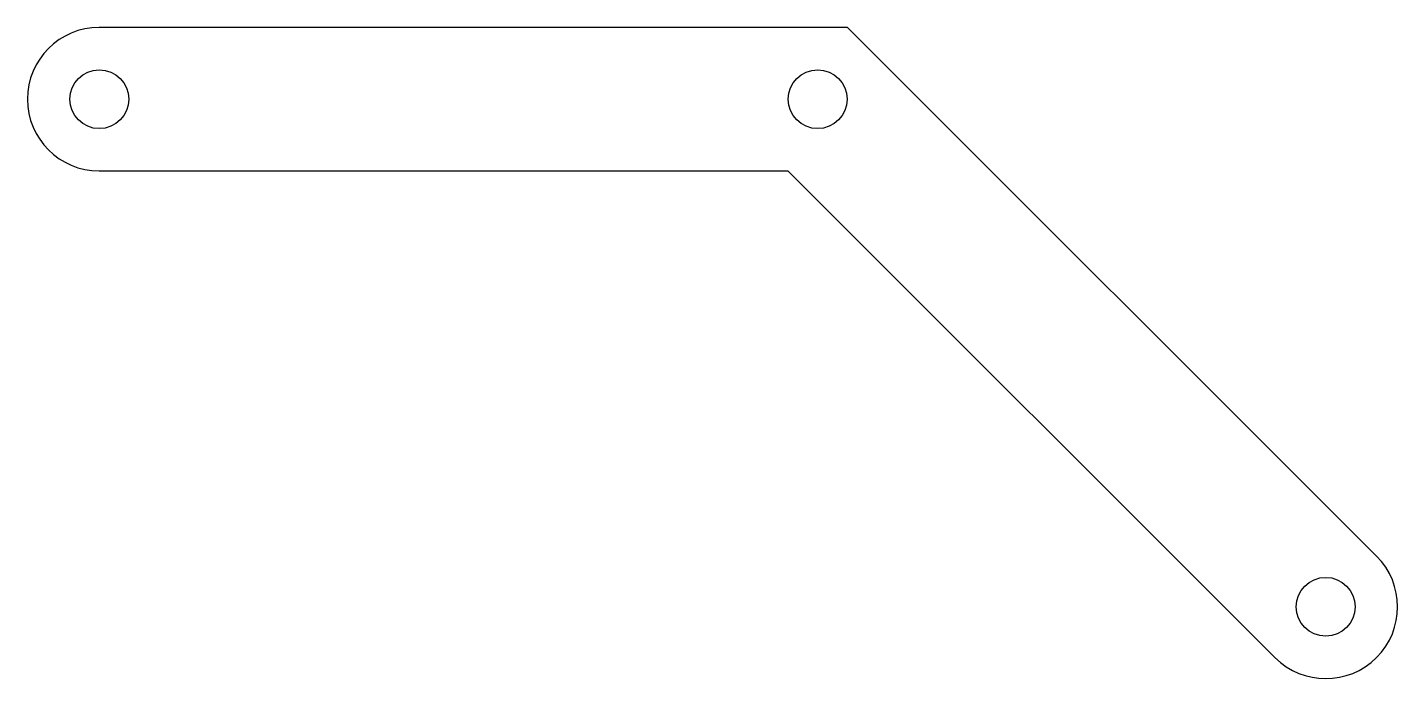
# Model space of a CAD drawing. Header units: millimetres. Extents: x -30 to 65.4, y -40.4 to 5.
import ezdxf

# ---------------------------------------------------------------- set-up
doc = ezdxf.new("R2010")
doc.units = ezdxf.units.MM
doc.layers.get('0').update_dxf_attribs({"linetype": 'CONTINUOUS'})

msp = doc.modelspace()

# ---------------------------------------------------------------- linework, layer by layer
msp.add_lwpolyline([(56.82, -38.891, 1), (63.891, -31.82), (27.071, 5), (-25, 5, 1), (-25, -5), (22.929, -5)], format="xyb", close=True)
for centre in [(-25, 0), (25, 0), (60.355, -35.355)]:
    msp.add_circle(centre, 2.05)

doc.saveas('drawing.dxf')
